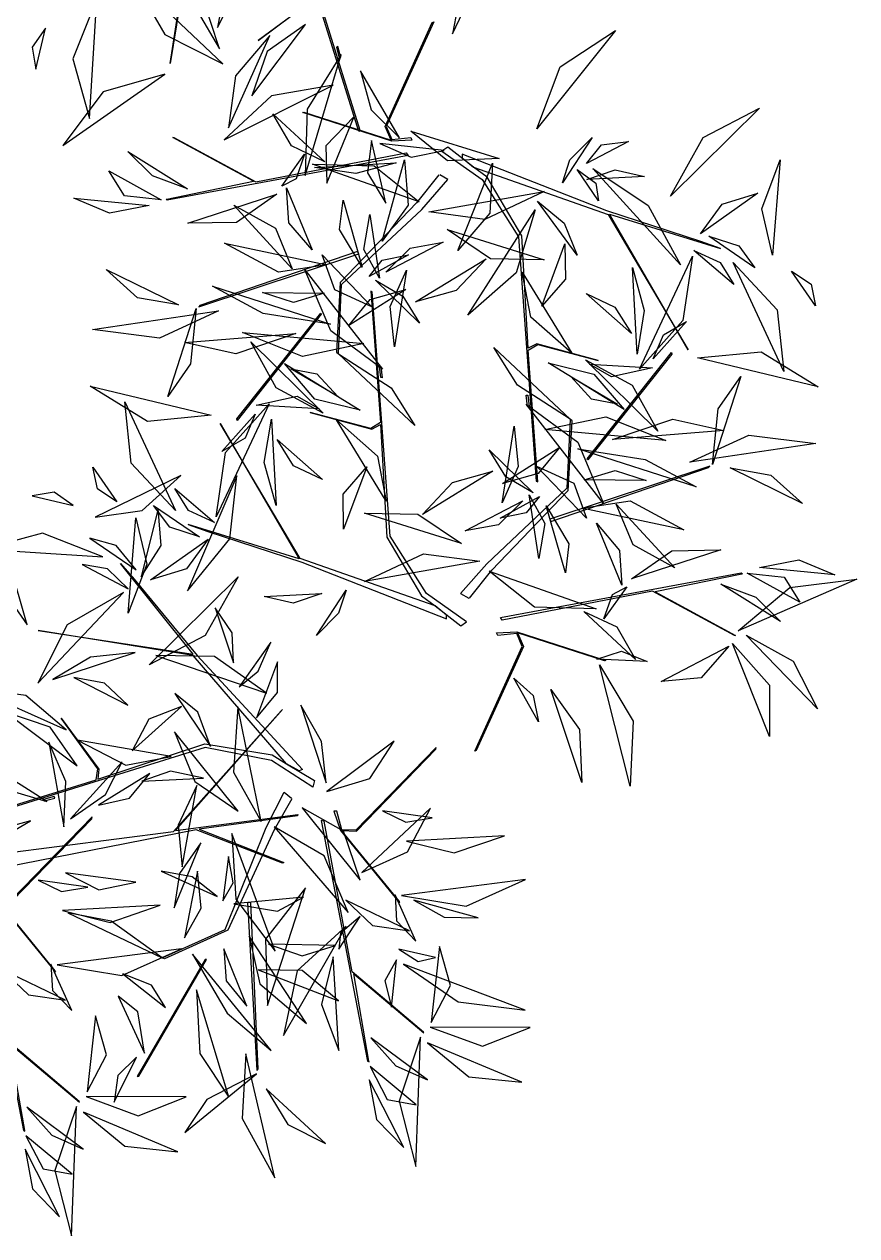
# Model space of a CAD drawing. Header units: centimetres. Extents: x 197412 to 267601, y -375791 to -305433.
# Drawn here: x 230798 to 232084, y -370138 to -368267 of the extents above; entities that cross this region are included whole.
import ezdxf

# ---------------------------------------------------------------- set-up
doc = ezdxf.new("R2010")
doc.units = ezdxf.units.CM
doc.layers.add('3-BAT C-Niveau 0', color=250, linetype='Continuous')

# ---------------------------------------------------------------- blocks, each defined once
blk = doc.blocks.new('Groupe-201-1')
at = {"linetype": 'Continuous', "flags": 128}
for points in [[(14882.43, -49589.8), (14878.26, -49596.17), (14876.26, -49606.46), (14887.48, -49642.56), (14887.31, -49642.76), (14881.27, -49623.31), (14879.56, -49623.03), (14871.75, -49628.72), (14879.65, -49622.87), (14881.16, -49623.02), (14875.72, -49606.5), (14877.39, -49596.1), (14878.78, -49593.88), (14862.08, -49608.32), (14858.19, -49632.26), (14861.88, -49608.32), (14847.86, -49619.52), (14850.28, -49617.41), (14862.08, -49607.68), (14879.69, -49591.4), (14879.89, -49591.91), (14878.78, -49593.88), (14881.37, -49589.58)], [(14895.53, -49644.13), (14892.41, -49644.28), (14878.67, -49639.83), (14878.84, -49639.8), (14892.31, -49644.12), (14891.37, -49642.01), (14898.66, -49625.95), (14898.9, -49625.82), (14891.57, -49642.02), (14892.42, -49644.03), (14895.36, -49643.69)], [(14900.16, -49645.8), (14906.36, -49650.2), (14911.99, -49659.04), (14914.74, -49696.75), (14914.98, -49696.87), (14913.49, -49676.56), (14914.98, -49675.68), (14924.33, -49678.12), (14914.83, -49675.56), (14913.49, -49676.25), (14912.5, -49658.89), (14907.14, -49649.82), (14905.05, -49648.26), (14925.87, -49655.59), (14938.24, -49676.46), (14926.05, -49655.53), (14943.19, -49660.82), (14940.17, -49659.74), (14925.63, -49655), (14903.29, -49646.29), (14903.29, -49646.83), (14905.05, -49648.26), (14901.06, -49645.2)], [(14862.77, -49669.63), (14862.61, -49669.82), (14887.31, -49661.64), (14887.14, -49661.29)], [(14903.98, -49718.5), (14897.78, -49714.09), (14892.16, -49705.25), (14889.4, -49667.55), (14889.17, -49667.42), (14890.65, -49687.73), (14889.16, -49688.62), (14879.81, -49686.18), (14889.31, -49688.74), (14890.66, -49688.04), (14891.64, -49705.41), (14897, -49714.47), (14899.1, -49716.04), (14878.27, -49708.7), (14865.9, -49687.84), (14878.09, -49708.77), (14860.95, -49703.48), (14863.97, -49704.56), (14878.51, -49709.29), (14900.86, -49718.01), (14900.85, -49717.47), (14899.1, -49716.04), (14903.08, -49719.1)], [(14881.44, -49670.83), (14881.51, -49671), (14868.52, -49687.41), (14868.46, -49687.15)], [(14922.7, -49693.47), (14922.63, -49693.3), (14935.62, -49676.89), (14935.68, -49677.15)], [(14941.37, -49694.67), (14941.54, -49694.47), (14916.84, -49702.65), (14917, -49703.01)], [(14908.61, -49720.17), (14911.73, -49720.02), (14925.48, -49724.46), (14925.3, -49724.5), (14911.83, -49720.17), (14912.77, -49722.29), (14905.48, -49738.34), (14905.25, -49738.48), (14912.57, -49722.28), (14911.72, -49720.27), (14908.78, -49720.61)]]:
    blk.add_lwpolyline(points, close=True, dxfattribs=at)
for points in [[(14857.64, -49653.2), (14871.04, -49650.46), (14858.6, -49643.72), (14858.75, -49643.72), (14871.41, -49650.55), (14894.66, -49646.09), (14894.94, -49646.46), (14857.73, -49653.4), (14857.53, -49653.22), (14857.6, -49653.2)], [(14899.71, -49649.46), (14896.25, -49653.77), (14884.46, -49666.08), (14883.88, -49676.83), (14884.16, -49677.09), (14884.66, -49666.42), (14897.04, -49654.79), (14901.08, -49650.19), (14899.82, -49649.47)], [(14904.44, -49714.83), (14907.89, -49710.53), (14919.69, -49698.22), (14920.27, -49687.46), (14919.98, -49687.21), (14919.48, -49697.87), (14907.1, -49709.51), (14903.06, -49714.11), (14904.33, -49714.82)], [(14946.5, -49711.1), (14933.1, -49713.84), (14945.54, -49720.57), (14945.39, -49720.57), (14932.73, -49713.75), (14909.49, -49718.21), (14909.2, -49717.84), (14946.41, -49710.9), (14946.61, -49711.08), (14946.54, -49711.09)]]:
    blk.add_lwpolyline(points, dxfattribs=at)
at = {"linetype": 'Continuous'}
for points in [[(14908.76, -49613.08, -197.23), (14903.09, -49620.95, -194.28), (14901.82, -49627.69, -188.42), (14901.82, -49627.69, -188.42), (14908.76, -49613.08, -197.23)], [(14861.6, -49617.27, -196.26), (14862.32, -49624.14, -195.05), (14865.8, -49629.99, -196.39), (14865.8, -49629.99, -196.39), (14861.6, -49617.27, -196.26)], [(14852.32, -49619.06, -228.97), (14857.32, -49627.78, -227.8), (14866.33, -49632.3, -227.09), (14866.33, -49632.3, -227.09), (14852.32, -49619.06, -228.97)], [(14869.73, -49618.39, -195.33), (14866.35, -49622, -195.1), (14865.47, -49626.72, -194.26), (14865.47, -49626.72, -194.26), (14869.73, -49618.39, -195.33)], [(14846.83, -49622.26, -228.35), (14843.15, -49631.56, -229.1), (14845.68, -49640.78, -232.12), (14845.68, -49640.78, -232.12), (14846.83, -49622.26, -228.35)], [(14838.9, -49626.82, -211.21), (14836.83, -49629.77, -209.03), (14837.41, -49633.16, -206.71), (14837.41, -49633.16, -206.71), (14838.9, -49626.82, -211.21)], [(14838.9, -49626.82, -211.21), (14836.83, -49629.77, -209.03), (14837.41, -49633.16, -206.71), (14837.41, -49633.16, -206.71), (14838.9, -49626.82, -211.21)], [(14879.08, -49626.24, -207.16), (14873.16, -49630.42, -205.48), (14870.81, -49637.24, -203.83), (14870.81, -49637.24, -203.83), (14879.08, -49626.24, -207.16)], [(14879.08, -49626.24, -207.16), (14873.16, -49630.42, -205.48), (14870.81, -49637.24, -203.83), (14870.81, -49637.24, -203.83), (14879.08, -49626.24, -207.16)], [(14914.82, -49642.37, -220.09), (14918.43, -49632.79, -220.53), (14926.98, -49627.17, -219.34), (14926.98, -49627.17, -219.34), (14914.82, -49642.37, -220.09)], [(14873.55, -49627.93, -201.48), (14868.26, -49634.19, -202.35), (14867.19, -49642.23, -201.76), (14867.19, -49642.23, -201.76), (14873.55, -49627.93, -201.48)], [(14884.59, -49630.9, -206.43), (14879.32, -49639.31, -204.4), (14879.05, -49649.56, -204.36), (14879.05, -49649.56, -204.36), (14884.59, -49630.9, -206.43)], [(14884.59, -49630.9, -206.43), (14879.32, -49639.31, -204.4), (14879.05, -49649.56, -204.36), (14879.05, -49649.56, -204.36), (14884.59, -49630.9, -206.43)], [(14884.08, -49629.66, -203.84), (14883.85, -49629.76, -203.87), (14884.3, -49631.44, -202.04), (14884.52, -49631.34, -202.02), (14884.08, -49629.66, -203.84)], [(14857.35, -49633.94, -215.07), (14847.83, -49636.67, -213.8), (14841.58, -49644.94, -214.42), (14841.58, -49644.94, -214.42), (14857.35, -49633.94, -215.07)], [(14887.58, -49633.41, -199.98), (14889.24, -49639.45, -200.36), (14893.62, -49643.76, -199.46), (14893.62, -49643.76, -199.46), (14887.58, -49633.41, -199.98)], [(14883.34, -49635.62, -194.97), (14873.84, -49637.24, -192.57), (14866.53, -49644.04, -191.31), (14866.53, -49644.04, -191.31), (14883.34, -49635.62, -194.97)], [(14882.06, -49647.43, -207.06), (14876.94, -49645.01, -208.24), (14874.05, -49640.02, -209.24), (14874.05, -49640.02, -209.24), (14882.06, -49647.43, -207.06)], [(14886.59, -49640.45, -194.21), (14882.22, -49644.98, -192.81), (14882.36, -49650.73, -190.06), (14882.36, -49650.73, -190.06), (14886.59, -49640.45, -194.21)], [(14886.59, -49640.45, -194.21), (14882.22, -49644.98, -192.81), (14882.36, -49650.73, -190.06), (14882.36, -49650.73, -190.06), (14886.59, -49640.45, -194.21)], [(14935.48, -49652.74, -223.66), (14940.55, -49643.7, -222.36), (14949.23, -49639.15, -219.58), (14949.23, -49639.15, -219.58), (14935.48, -49652.74, -223.66)], [(14889.3, -49644.15, -183.73), (14888.66, -49649.14, -181.29), (14891.48, -49653.83, -179.52), (14891.48, -49653.83, -179.52), (14889.3, -49644.15, -183.73)], [(14909.01, -49646.96, -210.57), (14901.01, -49647.32, -206.9), (14895.34, -49642.71, -202.54), (14895.34, -49642.71, -202.54), (14909.01, -49646.96, -210.57)], [(14918.79, -49650.71, -171.59), (14919.95, -49647.13, -169.03), (14923.38, -49643.68, -167.96), (14923.38, -49643.68, -167.96), (14918.79, -49650.71, -171.59)], [(14922.49, -49647.72, -213.12), (14924.83, -49644.82, -210.71), (14928.99, -49644.31, -208.62), (14928.99, -49644.31, -208.62), (14922.49, -49647.72, -213.12)], [(14922.49, -49647.72, -213.12), (14924.83, -49644.82, -210.71), (14928.99, -49644.31, -208.62), (14928.99, -49644.31, -208.62), (14922.49, -49647.72, -213.12)], [(14860.86, -49651.6, -186.97), (14855.45, -49649.6, -187.38), (14851.64, -49645.84, -185.5), (14851.64, -49645.84, -185.5), (14860.86, -49651.6, -186.97)], [(14878.94, -49646.29, -177.75), (14877.64, -49650.06, -175.38), (14875.42, -49651.2, -172.12), (14875.42, -49651.2, -172.12), (14878.94, -49646.29, -177.75)], [(14890.55, -49644.64, -183.47), (14895.39, -49646.72, -183.7), (14900.51, -49645.7, -184.07), (14900.51, -49645.7, -184.07), (14890.55, -49644.64, -183.47)], [(14890.55, -49644.64, -183.47), (14895.39, -49646.72, -183.7), (14900.51, -49645.7, -184.07), (14900.51, -49645.7, -184.07), (14890.55, -49644.64, -183.47)], [(14880.16, -49647.82, -178.9), (14889.68, -49648.06, -176.01), (14896.67, -49653.61, -172.29), (14896.67, -49653.61, -172.29), (14880.16, -49647.82, -178.9)], [(14880.16, -49647.82, -178.9), (14889.68, -49648.06, -176.01), (14896.67, -49653.61, -172.29), (14896.67, -49653.61, -172.29), (14880.16, -49647.82, -178.9)], [(14893.1, -49647.59, -200.44), (14886.87, -49649.28, -199.26), (14880.46, -49648.31, -200.49), (14880.46, -49648.31, -200.49), (14893.1, -49647.59, -200.44)], [(14894.38, -49647.16, -200.73), (14894.95, -49654.13, -197.34), (14890.92, -49659.69, -193.77), (14890.92, -49659.69, -193.77), (14894.38, -49647.16, -200.73)], [(14894.38, -49647.16, -200.73), (14894.95, -49654.13, -197.34), (14890.92, -49659.69, -193.77), (14890.92, -49659.69, -193.77), (14894.38, -49647.16, -200.73)], [(14907.96, -49647.64, -217.22), (14907.58, -49655.4, -219.34), (14902.62, -49661.14, -221.55), (14902.62, -49661.14, -221.55), (14907.96, -49647.64, -217.22)], [(14951.26, -49661.85, -212.86), (14949.6, -49654.69, -209.91), (14952.45, -49647.17, -208.14), (14952.45, -49647.17, -208.14), (14951.26, -49661.85, -212.86)], [(14951.26, -49661.85, -212.86), (14949.6, -49654.69, -209.91), (14952.45, -49647.17, -208.14), (14952.45, -49647.17, -208.14), (14951.26, -49661.85, -212.86)], [(14856.8, -49653.33, -174.58), (14851.1, -49652.72, -172.2), (14848.69, -49648.84, -168.43), (14848.69, -49648.84, -168.43), (14856.8, -49653.33, -174.58)], [(14921.08, -49648.64, -212.09), (14923.96, -49650.73, -209.87), (14924.36, -49653.46, -207.1), (14924.36, -49653.46, -207.1), (14921.08, -49648.64, -212.09)], [(14921.08, -49648.64, -212.09), (14923.96, -49650.73, -209.87), (14924.36, -49653.46, -207.1), (14924.36, -49653.46, -207.1), (14921.08, -49648.64, -212.09)], [(14922.55, -49650.18, -172.05), (14926.95, -49648.69, -171.7), (14931.48, -49649.72, -172.02), (14931.48, -49649.72, -172.02), (14922.55, -49650.18, -172.05)], [(14922.55, -49650.18, -172.05), (14926.95, -49648.69, -171.7), (14931.48, -49649.72, -172.02), (14931.48, -49649.72, -172.02), (14922.55, -49650.18, -172.05)], [(14923.49, -49648.47, -212.64), (14932.02, -49654.2, -211.07), (14937.02, -49663.34, -212.06), (14937.02, -49663.34, -212.06), (14923.49, -49648.47, -212.64)], [(14923.49, -49648.47, -212.64), (14932.02, -49654.2, -211.07), (14937.02, -49663.34, -212.06), (14937.02, -49663.34, -212.06), (14923.49, -49648.47, -212.64)], [(14880.1, -49661.03, -229.03), (14876.53, -49656.85, -227.48), (14876.16, -49651.47, -225.66), (14876.16, -49651.47, -225.66), (14880.1, -49661.03, -229.03)], [(14854.92, -49654.2, -174.84), (14848.8, -49655.38, -175.45), (14843.26, -49653.07, -176.76), (14843.26, -49653.07, -176.76), (14854.92, -49654.2, -174.84)], [(14874.66, -49652.44, -200.41), (14868.43, -49656.8, -200.32), (14860.89, -49656.93, -200.54), (14860.89, -49656.93, -200.54), (14874.66, -49652.44, -200.41)], [(14887.85, -49663.74, -198.87), (14884.36, -49657.88, -195.41), (14884.89, -49653.37, -190.33), (14884.89, -49653.37, -190.33), (14887.85, -49663.74, -198.87)], [(14915.94, -49652.03, -176.08), (14906.8, -49656.34, -174.79), (14898.14, -49655.16, -170.69), (14898.14, -49655.16, -170.69), (14915.94, -49652.03, -176.08)], [(14914.91, -49653.54, -204.62), (14919.07, -49656.95, -205.07), (14921.08, -49661.86, -204.23), (14921.08, -49661.86, -204.23), (14914.91, -49653.54, -204.62)], [(14940.11, -49658.59, -232.48), (14943.46, -49653.98, -232.45), (14949, -49652.3, -231.83), (14949, -49652.3, -231.83), (14940.11, -49658.59, -232.48)], [(14868, -49654.15, -189.87), (14874.44, -49657.7, -186.93), (14877.03, -49663.96, -183.27), (14877.03, -49663.96, -183.27), (14868, -49654.15, -189.87)], [(14890.51, -49665.4, -183.73), (14888.08, -49660.99, -181.29), (14889, -49655.6, -179.52), (14889, -49655.6, -179.52), (14890.51, -49665.4, -183.73)], [(14914.56, -49654.85, -204.31), (14911.62, -49664.59, -204.16), (14904.16, -49671.13, -202.67), (14904.16, -49671.13, -202.67), (14914.56, -49654.85, -204.31)], [(14915.94, -49662.59, -205.3), (14907.68, -49662.45, -204.92), (14900.95, -49657.88, -203.9), (14900.95, -49657.88, -203.9), (14915.94, -49662.59, -205.3)], [(14941.43, -49658.94, -232.75), (14946.03, -49660.43, -233.5), (14948.54, -49663.8, -235.42), (14948.54, -49663.8, -235.42), (14941.43, -49658.94, -232.75)], [(14882.38, -49663.37, -233.25), (14874.9, -49664.51, -238.65), (14866.57, -49660.03, -241.93), (14866.57, -49660.03, -241.93), (14882.38, -49663.37, -233.25)], [(14891.49, -49664.49, -183.47), (14895.24, -49660.78, -183.7), (14900.37, -49659.86, -184.07), (14900.37, -49659.86, -184.07), (14891.49, -49664.49, -183.47)], [(14891.49, -49664.49, -183.47), (14895.24, -49660.78, -183.7), (14900.37, -49659.86, -184.07), (14900.37, -49659.86, -184.07), (14891.49, -49664.49, -183.47)], [(14919.17, -49660.13, -184.69), (14919.24, -49665.55, -183.17), (14915.6, -49669.73, -181.63), (14915.6, -49669.73, -181.63), (14919.17, -49660.13, -184.69)], [(14939.11, -49661.15, -229.3), (14943.16, -49662.99, -228.25), (14945.25, -49666.41, -226.49), (14945.25, -49666.41, -226.49), (14939.11, -49661.15, -229.3)], [(14889.34, -49669.84, -194.21), (14883.62, -49667.22, -192.81), (14881.64, -49661.81, -190.06), (14881.64, -49661.81, -190.06), (14889.34, -49669.84, -194.21)], [(14889.34, -49669.84, -194.21), (14883.62, -49667.22, -192.81), (14881.64, -49661.81, -190.06), (14881.64, -49661.81, -190.06), (14889.34, -49669.84, -194.21)], [(14888.91, -49665.16, -202.35), (14890.95, -49662.66, -200.21), (14894.98, -49661.84, -199.09), (14894.98, -49661.84, -199.09), (14888.91, -49665.16, -202.35)], [(14906.98, -49662.41, -185.42), (14902.35, -49667.31, -185.31), (14896.09, -49669.08, -184.01), (14896.09, -49669.08, -184.01), (14906.98, -49662.41, -185.42)], [(14938.87, -49662.02, -228.97), (14937.41, -49671.97, -227.8), (14930.68, -49679.47, -227.09), (14930.68, -49679.47, -227.09), (14938.87, -49662.02, -228.97)], [(14945.16, -49662.99, -228.35), (14951.98, -49670.31, -229.1), (14953, -49679.81, -232.12), (14953, -49679.81, -232.12), (14945.16, -49662.99, -228.35)], [(14859.45, -49669.56, -215.73), (14853.13, -49668.45, -216.78), (14848.26, -49664.1, -215.22), (14848.26, -49664.1, -215.22), (14859.45, -49669.56, -215.73)], [(14859.45, -49669.56, -215.73), (14853.13, -49668.45, -216.78), (14848.26, -49664.1, -215.22), (14848.26, -49664.1, -215.22), (14859.45, -49669.56, -215.73)], [(14890.97, -49679.45, -206.43), (14882.99, -49673.56, -204.4), (14878.99, -49664.11, -204.36), (14878.99, -49664.11, -204.36), (14890.97, -49679.45, -206.43)], [(14890.97, -49679.45, -206.43), (14882.99, -49673.56, -204.4), (14878.99, -49664.11, -204.36), (14878.99, -49664.11, -204.36), (14890.97, -49679.45, -206.43)], [(14892.83, -49676.02, -199.98), (14892.17, -49669.8, -200.36), (14894.68, -49664.18, -199.46), (14894.68, -49664.18, -199.46), (14892.83, -49676.02, -199.98)], [(14920.25, -49676.99, -188.89), (14913.91, -49671.42, -185.79), (14912.58, -49664.47, -181.22), (14912.58, -49664.47, -181.22), (14920.25, -49676.99, -188.89)], [(14929.59, -49663.75, -196.26), (14931.43, -49670.4, -195.05), (14930.33, -49677.13, -196.39), (14930.33, -49677.13, -196.39), (14929.59, -49663.75, -196.26)], [(14954.21, -49664.34, -211.21), (14957.21, -49666.33, -209.03), (14957.91, -49669.69, -206.71), (14957.91, -49669.69, -206.71), (14954.21, -49664.34, -211.21)], [(14954.21, -49664.34, -211.21), (14957.21, -49666.33, -209.03), (14957.91, -49669.69, -206.71), (14957.91, -49669.69, -206.71), (14954.21, -49664.34, -211.21)], [(14882.97, -49672.52, -210.1), (14872.56, -49670.87, -209.96), (14864.69, -49666.66, -205.95), (14864.69, -49666.66, -205.95), (14882.97, -49672.52, -210.1)], [(14889.89, -49665.75, -202.12), (14894.12, -49668.2, -201.54), (14896.68, -49672.35, -202.14), (14896.68, -49672.35, -202.14), (14889.89, -49665.75, -202.12)], [(14881.99, -49667.74, -207.72), (14877.23, -49669.2, -206.62), (14872.43, -49667.65, -205.86), (14872.43, -49667.65, -205.86), (14881.99, -49667.74, -207.72)], [(14885.77, -49672.75, -199.77), (14889.08, -49668.7, -197.57), (14894.61, -49667.15, -196.35), (14894.61, -49667.15, -196.35), (14885.77, -49672.75, -199.77)], [(14922.43, -49667.77, -195.33), (14926.9, -49669.89, -195.1), (14929.44, -49673.96, -194.26), (14929.44, -49673.96, -194.26), (14922.43, -49667.77, -195.33)], [(14865.64, -49670.47, -223.19), (14856.54, -49674.66, -225.59), (14846.17, -49673.34, -225.79), (14846.17, -49673.34, -225.79), (14865.64, -49670.47, -223.19)], [(14865.64, -49670.47, -223.19), (14856.54, -49674.66, -225.59), (14846.17, -49673.34, -225.79), (14846.17, -49673.34, -225.79), (14865.64, -49670.47, -223.19)], [(14862.17, -49670.08, -214.21), (14861.29, -49678.67, -211.43), (14857.8, -49683.68, -206.15), (14857.8, -49683.68, -206.15), (14862.17, -49670.08, -214.21)], [(14932.82, -49677.88, -211.6), (14934.38, -49674.16, -211.07), (14937.98, -49672.12, -211.1), (14937.98, -49672.12, -211.1), (14932.82, -49677.88, -211.6)], [(14877.61, -49673.98, -221.24), (14868.3, -49677.1, -218.96), (14860.4, -49675.37, -214.31), (14860.4, -49675.37, -214.31), (14877.61, -49673.98, -221.24)], [(14888.08, -49675.52, -194.97), (14878.64, -49677.49, -192.57), (14869.36, -49673.83, -191.31), (14869.36, -49673.83, -191.31), (14888.08, -49675.52, -194.97)], [(14881.79, -49686.26, -201.48), (14874.57, -49682.37, -202.35), (14870.63, -49675.27, -201.76), (14870.63, -49675.27, -201.76), (14881.79, -49686.26, -201.48)], [(14919.98, -49687.21, -197.23), (14911.82, -49681.95, -194.28), (14908.18, -49676.14, -188.42), (14908.18, -49676.14, -188.42), (14919.98, -49687.21, -197.23)], [(14884.16, -49677.09, -197.23), (14892.32, -49682.35, -194.28), (14895.97, -49688.16, -188.42), (14895.97, -49688.16, -188.42), (14884.16, -49677.09, -197.23)], [(14922.36, -49678.04, -201.48), (14929.57, -49681.93, -202.35), (14933.51, -49689.02, -201.76), (14933.51, -49689.02, -201.76), (14922.36, -49678.04, -201.48)], [(14939.64, -49677.71, -215.07), (14949.5, -49676.77, -213.8), (14958.33, -49682.18, -214.42), (14958.33, -49682.18, -214.42), (14939.64, -49677.71, -215.07)], [(14887.55, -49685.8, -207.16), (14880.51, -49684.08, -205.48), (14875.83, -49678.59, -203.83), (14875.83, -49678.59, -203.83), (14887.55, -49685.8, -207.16)], [(14887.55, -49685.8, -207.16), (14880.51, -49684.08, -205.48), (14875.83, -49678.59, -203.83), (14875.83, -49678.59, -203.83), (14887.55, -49685.8, -207.16)], [(14876.84, -49679.44, -218.46), (14880.84, -49680.18, -216.39), (14884.08, -49683.68, -215.43), (14884.08, -49683.68, -215.43), (14876.84, -49679.44, -218.46)], [(14890.95, -49680.8, -203.84), (14890.7, -49680.78, -203.87), (14890.51, -49679.05, -202.04), (14890.74, -49679.07, -202.02), (14890.95, -49680.8, -203.84)], [(14916.59, -49678.49, -207.16), (14923.64, -49680.22, -205.48), (14928.31, -49685.7, -203.83), (14928.31, -49685.7, -203.83), (14916.59, -49678.49, -207.16)], [(14916.59, -49678.49, -207.16), (14923.64, -49680.22, -205.48), (14928.31, -49685.7, -203.83), (14928.31, -49685.7, -203.83), (14916.59, -49678.49, -207.16)], [(14932.68, -49679.27, -202.5), (14926.35, -49680.66, -200.11), (14922.98, -49678.7, -195.35), (14922.98, -49678.7, -195.35), (14932.68, -49679.27, -202.5)], [(14927.3, -49684.86, -218.46), (14923.3, -49684.12, -216.39), (14920.06, -49680.62, -215.43), (14920.06, -49680.62, -215.43), (14927.3, -49684.86, -218.46)], [(14941.97, -49694.21, -214.21), (14942.85, -49685.62, -211.43), (14946.34, -49680.61, -206.15), (14946.34, -49680.61, -206.15), (14941.97, -49694.21, -214.21)], [(14864.5, -49686.59, -215.07), (14854.65, -49687.53, -213.8), (14845.81, -49682.11, -214.42), (14845.81, -49682.11, -214.42), (14864.5, -49686.59, -215.07)], [(14871.46, -49685.03, -202.5), (14877.79, -49683.64, -200.11), (14881.17, -49685.59, -195.35), (14881.17, -49685.59, -195.35), (14871.46, -49685.03, -202.5)], [(14913.19, -49683.5, -203.84), (14913.44, -49683.51, -203.87), (14913.63, -49685.24, -202.04), (14913.4, -49685.23, -202.02), (14913.19, -49683.5, -203.84)], [(14858.98, -49701.31, -228.35), (14852.16, -49693.99, -229.1), (14851.14, -49684.49, -232.12), (14851.14, -49684.49, -232.12), (14858.98, -49701.31, -228.35)], [(14865.27, -49702.27, -228.97), (14866.73, -49692.33, -227.8), (14873.46, -49684.83, -227.09), (14873.46, -49684.83, -227.09), (14865.27, -49702.27, -228.97)], [(14913.17, -49684.85, -206.43), (14921.15, -49690.74, -204.4), (14925.15, -49700.19, -204.36), (14925.15, -49700.19, -204.36), (14913.17, -49684.85, -206.43)], [(14913.17, -49684.85, -206.43), (14921.15, -49690.74, -204.4), (14925.15, -49700.19, -204.36), (14925.15, -49700.19, -204.36), (14913.17, -49684.85, -206.43)], [(14871.32, -49686.42, -211.6), (14869.77, -49690.13, -211.07), (14866.16, -49692.17, -211.1), (14866.16, -49692.17, -211.1), (14871.32, -49686.42, -211.6)], [(14874.55, -49700.54, -196.26), (14872.71, -49693.89, -195.05), (14873.81, -49687.17, -196.39), (14873.81, -49687.17, -196.39), (14874.55, -49700.54, -196.26)], [(14883.89, -49687.31, -188.89), (14890.23, -49692.88, -185.79), (14891.56, -49699.83, -181.22), (14891.56, -49699.83, -181.22), (14883.89, -49687.31, -188.89)], [(14916.06, -49688.77, -194.97), (14925.5, -49686.81, -192.57), (14934.78, -49690.47, -191.31), (14934.78, -49690.47, -191.31), (14916.06, -49688.77, -194.97)], [(14926.53, -49690.32, -221.24), (14935.84, -49687.2, -218.96), (14943.75, -49688.93, -214.31), (14943.75, -49688.93, -214.31), (14926.53, -49690.32, -221.24)], [(14911.31, -49688.27, -199.98), (14911.97, -49694.5, -200.36), (14909.46, -49700.11, -199.46), (14909.46, -49700.11, -199.46), (14911.31, -49688.27, -199.98)], [(14881.71, -49696.53, -195.33), (14877.25, -49694.41, -195.1), (14874.7, -49690.33, -194.26), (14874.7, -49690.33, -194.26), (14881.71, -49696.53, -195.33)], [(14938.5, -49693.83, -223.19), (14947.6, -49689.64, -225.59), (14957.97, -49690.96, -225.79), (14957.97, -49690.96, -225.79), (14938.5, -49693.83, -223.19)], [(14938.5, -49693.83, -223.19), (14947.6, -49689.64, -225.59), (14957.97, -49690.96, -225.79), (14957.97, -49690.96, -225.79), (14938.5, -49693.83, -223.19)], [(14914.25, -49698.55, -202.12), (14910.02, -49696.1, -201.54), (14907.46, -49691.95, -202.14), (14907.46, -49691.95, -202.14), (14914.25, -49698.55, -202.12)], [(14918.37, -49691.54, -199.77), (14915.06, -49695.59, -197.57), (14909.53, -49697.14, -196.35), (14909.53, -49697.14, -196.35), (14918.37, -49691.54, -199.77)], [(14921.18, -49691.78, -210.1), (14931.58, -49693.42, -209.96), (14939.45, -49697.64, -205.95), (14939.45, -49697.64, -205.95), (14921.18, -49691.78, -210.1)], [(14849.93, -49699.96, -211.21), (14846.93, -49697.96, -209.03), (14846.23, -49694.6, -206.71), (14846.23, -49694.6, -206.71), (14849.93, -49699.96, -211.21)], [(14849.93, -49699.96, -211.21), (14846.93, -49697.96, -209.03), (14846.23, -49694.6, -206.71), (14846.23, -49694.6, -206.71), (14849.93, -49699.96, -211.21)], [(14884.97, -49704.17, -184.69), (14884.9, -49698.75, -183.17), (14888.54, -49694.57, -181.63), (14888.54, -49694.57, -181.63), (14884.97, -49704.17, -184.69)], [(14914.8, -49694.46, -194.21), (14920.53, -49697.08, -192.81), (14922.5, -49702.49, -190.06), (14922.5, -49702.49, -190.06), (14914.8, -49694.46, -194.21)], [(14914.8, -49694.46, -194.21), (14920.53, -49697.08, -192.81), (14922.5, -49702.49, -190.06), (14922.5, -49702.49, -190.06), (14914.8, -49694.46, -194.21)], [(14944.69, -49694.73, -215.73), (14951.01, -49695.85, -216.78), (14955.88, -49700.2, -215.22), (14955.88, -49700.2, -215.22), (14944.69, -49694.73, -215.73)], [(14944.69, -49694.73, -215.73), (14951.01, -49695.85, -216.78), (14955.88, -49700.2, -215.22), (14955.88, -49700.2, -215.22), (14944.69, -49694.73, -215.73)], [(14897.17, -49701.89, -185.42), (14901.8, -49696.99, -185.31), (14908.05, -49695.22, -184.01), (14908.05, -49695.22, -184.01), (14897.17, -49701.89, -185.42)], [(14922.15, -49696.56, -207.72), (14926.92, -49695.1, -206.62), (14931.72, -49696.64, -205.86), (14931.72, -49696.64, -205.86), (14922.15, -49696.56, -207.72)], [(14865.03, -49703.14, -229.3), (14860.99, -49701.3, -228.25), (14858.9, -49697.89, -226.49), (14858.9, -49697.89, -226.49), (14865.03, -49703.14, -229.3)], [(14862.71, -49705.35, -232.75), (14858.11, -49703.87, -233.5), (14855.6, -49700.5, -235.42), (14855.6, -49700.5, -235.42), (14862.71, -49705.35, -232.75)], [(14912.65, -49699.81, -183.47), (14908.91, -49703.51, -183.7), (14903.77, -49704.44, -184.07), (14903.77, -49704.44, -184.07), (14912.65, -49699.81, -183.47)], [(14912.65, -49699.81, -183.47), (14908.91, -49703.51, -183.7), (14903.77, -49704.44, -184.07), (14903.77, -49704.44, -184.07), (14912.65, -49699.81, -183.47)], [(14915.23, -49699.13, -202.35), (14913.19, -49701.64, -200.21), (14909.16, -49702.46, -199.09), (14909.16, -49702.46, -199.09), (14915.23, -49699.13, -202.35)], [(14913.63, -49698.9, -183.73), (14916.06, -49703.31, -181.29), (14915.14, -49708.7, -179.52), (14915.14, -49708.7, -179.52), (14913.63, -49698.9, -183.73)], [(14916.29, -49700.56, -198.87), (14919.78, -49706.42, -195.41), (14919.25, -49710.93, -190.33), (14919.25, -49710.93, -190.33), (14916.29, -49700.56, -198.87)], [(14921.77, -49700.93, -233.25), (14929.24, -49699.79, -238.65), (14937.57, -49704.27, -241.93), (14937.57, -49704.27, -241.93), (14921.77, -49700.93, -233.25)], [(14936.14, -49710.14, -189.87), (14929.7, -49706.6, -186.93), (14927.11, -49700.34, -183.27), (14927.11, -49700.34, -183.27), (14936.14, -49710.14, -189.87)], [(14852.88, -49702.45, -212.86), (14854.55, -49709.6, -209.91), (14851.69, -49717.13, -208.14), (14851.69, -49717.13, -208.14), (14852.88, -49702.45, -212.86)], [(14852.88, -49702.45, -212.86), (14854.55, -49709.6, -209.91), (14851.69, -49717.13, -208.14), (14851.69, -49717.13, -208.14), (14852.88, -49702.45, -212.86)], [(14888.2, -49701.71, -205.3), (14896.46, -49701.84, -204.92), (14903.19, -49706.41, -203.9), (14903.19, -49706.41, -203.9), (14888.2, -49701.71, -205.3)], [(14924.04, -49703.26, -229.03), (14927.61, -49707.45, -227.48), (14927.98, -49712.82, -225.66), (14927.98, -49712.82, -225.66), (14924.04, -49703.26, -229.03)], [(14864.03, -49705.71, -232.48), (14860.68, -49710.32, -232.45), (14855.14, -49711.99, -231.83), (14855.14, -49711.99, -231.83), (14864.03, -49705.71, -232.48)], [(14888.2, -49712.27, -176.08), (14897.34, -49707.96, -174.79), (14906, -49709.14, -170.69), (14906, -49709.14, -170.69), (14888.2, -49712.27, -176.08)], [(14929.48, -49711.86, -200.41), (14935.71, -49707.5, -200.32), (14943.25, -49707.36, -200.54), (14943.25, -49707.36, -200.54), (14929.48, -49711.86, -200.41)], [(14949.22, -49710.1, -174.84), (14955.34, -49708.92, -175.45), (14960.88, -49711.23, -176.76), (14960.88, -49711.23, -176.76), (14949.22, -49710.1, -174.84)], [(14868.66, -49711.56, -223.66), (14863.59, -49720.59, -222.36), (14854.91, -49725.15, -219.58), (14854.91, -49725.15, -219.58), (14868.66, -49711.56, -223.66)], [(14923.98, -49716.48, -178.9), (14914.46, -49716.23, -176.01), (14907.47, -49710.68, -172.29), (14907.47, -49710.68, -172.29), (14923.98, -49716.48, -178.9)], [(14923.98, -49716.48, -178.9), (14914.46, -49716.23, -176.01), (14907.47, -49710.68, -172.29), (14907.47, -49710.68, -172.29), (14923.98, -49716.48, -178.9)], [(14947.34, -49710.97, -174.58), (14953.04, -49711.57, -172.2), (14955.45, -49715.46, -168.43), (14955.45, -49715.46, -168.43), (14947.34, -49710.97, -174.58)], [(14885.36, -49713.59, -171.59), (14884.19, -49717.17, -169.03), (14880.76, -49720.62, -167.96), (14880.76, -49720.62, -167.96), (14885.36, -49713.59, -171.59)], [(14925.2, -49718.01, -177.75), (14926.5, -49714.24, -175.38), (14928.72, -49713.09, -172.12), (14928.72, -49713.09, -172.12), (14925.2, -49718.01, -177.75)], [(14943.28, -49712.69, -186.97), (14948.69, -49714.7, -187.38), (14952.5, -49718.45, -185.5), (14952.5, -49718.45, -185.5), (14943.28, -49712.69, -186.97)], [(14945.96, -49719.87, -186.41), (14953.94, -49713.19, -187.61), (14964.28, -49711.89, -186.97), (14964.28, -49711.89, -186.97), (14945.96, -49719.87, -186.41)], [(14881.59, -49714.11, -172.05), (14877.19, -49715.61, -171.7), (14872.67, -49714.58, -172.02), (14872.67, -49714.58, -172.02), (14881.59, -49714.11, -172.05)], [(14881.59, -49714.11, -172.05), (14877.19, -49715.61, -171.7), (14872.67, -49714.58, -172.02), (14872.67, -49714.58, -172.02), (14881.59, -49714.11, -172.05)], [(14922.08, -49716.87, -207.06), (14927.2, -49719.28, -208.24), (14930.09, -49724.28, -209.24), (14930.09, -49724.28, -209.24), (14922.08, -49716.87, -207.06)], [(14947.2, -49720.56, -186.4), (14954.42, -49724.58, -186.75), (14958.2, -49731.91, -187), (14958.2, -49731.91, -187), (14947.2, -49720.56, -186.4)], [(14924.08, -49724.25, -179.83), (14927.93, -49723, -178.67), (14931.9, -49724.63, -177.99), (14931.9, -49724.63, -177.99), (14924.08, -49724.25, -179.83)], [(14944.48, -49722.24, -181.99), (14940.23, -49727.13, -181.12), (14934.02, -49727.72, -179.03), (14934.02, -49727.72, -179.03), (14944.48, -49722.24, -181.99)], [(14945.07, -49721.84, -182.25), (14950.79, -49728.26, -178.08), (14950.78, -49736.2, -173.29), (14950.78, -49736.2, -173.29), (14945.07, -49721.84, -182.25)], [(14924.52, -49725.14, -179.52), (14929.72, -49733.82, -178.73), (14929.25, -49743.87, -177.91), (14929.25, -49743.87, -177.91), (14924.52, -49725.14, -179.52)], [(14911.28, -49727.18, -197.01), (14914.24, -49729.88, -196.39), (14915.08, -49733.93, -196.61), (14915.08, -49733.93, -196.61), (14911.28, -49727.18, -197.01)], [(14917.01, -49728.93, -247.3), (14921.4, -49735.11, -244.69), (14921.77, -49743.3, -243.35), (14921.77, -49743.3, -243.35), (14917.01, -49728.93, -247.3)], [(14917.01, -49728.93, -247.3), (14921.4, -49735.11, -244.69), (14921.77, -49743.3, -243.35), (14921.77, -49743.3, -243.35), (14917.01, -49728.93, -247.3)]]:
    blk.add_polyline3d(points, dxfattribs=at)
blk = doc.blocks.new('Groupe-203-1')
at = {"linetype": 'Continuous', "flags": 128}
for points in [[(14880.22, -49744.04), (14873.85, -49739.88), (14863.57, -49737.87), (14827.47, -49749.1), (14827.26, -49748.92), (14846.71, -49742.88), (14846.99, -49741.17), (14841.3, -49733.36), (14847.16, -49741.26), (14847, -49742.77), (14863.52, -49737.34), (14873.92, -49739.01), (14876.14, -49740.39), (14861.7, -49723.69), (14837.76, -49719.8), (14861.7, -49723.5), (14850.51, -49709.47), (14852.61, -49711.89), (14862.34, -49723.7), (14878.62, -49741.31), (14878.11, -49741.5), (14876.14, -49740.39), (14880.45, -49742.98)], [(14875.53, -49732.04), (14858.99, -49750.73), (14877.88, -49748.21), (14877.86, -49748.45), (14862.64, -49750.52), (14875.71, -49755.64), (14875.55, -49755.73), (14862.21, -49750.58), (14832.54, -49756.41), (14831.27, -49754.8), (14832.24, -49754.24), (14858.7, -49750.84), (14875.34, -49732.21)], [(14883.47, -49747.74), (14884.47, -49750.69), (14893.63, -49761.86), (14893.6, -49761.68), (14884.65, -49750.73), (14886.96, -49750.83), (14899.24, -49738.17), (14899.28, -49737.91), (14886.88, -49750.65), (14884.7, -49750.59), (14883.94, -49747.73)], [(14830.29, -49758.45), (14831.29, -49761.4), (14840.45, -49772.57), (14840.42, -49772.39), (14831.47, -49761.44), (14833.78, -49761.54), (14846.06, -49748.88), (14846.1, -49748.62), (14833.7, -49761.36), (14831.52, -49761.3), (14830.76, -49758.44)], [(14871.71, -49787.55), (14871.59, -49787.77), (14870.17, -49761.79), (14870.56, -49761.82)], [(14863.77, -49770.61), (14863.58, -49770.61), (14853.06, -49788.7), (14853.32, -49788.66)]]:
    blk.add_lwpolyline(points, close=True, dxfattribs=at)
for points in [[(14876.98, -49745.8), (14874.24, -49750.59), (14867.09, -49766.07), (14857.29, -49770.54), (14856.95, -49770.37), (14866.69, -49766), (14872.99, -49750.22), (14875.8, -49744.78), (14876.93, -49745.7)], [(14888.88, -49786.32), (14886.53, -49772.84), (14897.35, -49781.96), (14897.3, -49781.82), (14886.31, -49772.53), (14881.96, -49749.27), (14881.52, -49749.14), (14888.66, -49786.31), (14888.9, -49786.43), (14888.89, -49786.35)], [(14835.7, -49797.03), (14833.35, -49783.55), (14844.17, -49792.67), (14844.12, -49792.53), (14833.14, -49783.24), (14828.79, -49759.98), (14828.34, -49759.85), (14835.49, -49797.02), (14835.73, -49797.14), (14835.71, -49797.07)]]:
    blk.add_lwpolyline(points, dxfattribs=at)
at = {"linetype": 'Continuous'}
for points in [[(14846.59, -49702.34, -212.86), (14853.86, -49701.28, -209.91), (14859.82, -49695.87, -208.14), (14859.82, -49695.87, -208.14), (14846.59, -49702.34, -212.86)], [(14846.59, -49702.34, -212.86), (14853.86, -49701.28, -209.91), (14859.82, -49695.87, -208.14), (14859.82, -49695.87, -208.14), (14846.59, -49702.34, -212.86)], [(14860.85, -49713.7, -223.66), (14867.4, -49705.68, -222.36), (14868.47, -49695.93, -219.58), (14868.47, -49695.93, -219.58), (14860.85, -49713.7, -223.66)], [(14843.2, -49700.51, -211.21), (14840.25, -49698.45, -209.03), (14836.86, -49699.02, -206.71), (14836.86, -49699.02, -206.71), (14843.2, -49700.51, -211.21)], [(14843.2, -49700.51, -211.21), (14840.25, -49698.45, -209.03), (14836.86, -49699.02, -206.71), (14836.86, -49699.02, -206.71), (14843.2, -49700.51, -211.21)], [(14853.71, -49711.53, -232.48), (14856.78, -49706.72, -232.45), (14856.31, -49700.96, -231.83), (14856.31, -49700.96, -231.83), (14853.71, -49711.53, -232.48)], [(14836.09, -49718.96, -215.07), (14833.36, -49709.44, -213.8), (14825.09, -49703.2, -214.42), (14825.09, -49703.2, -214.42), (14836.09, -49718.96, -215.07)], [(14847.76, -49708.44, -228.35), (14838.46, -49704.77, -229.1), (14829.25, -49707.29, -232.12), (14829.25, -49707.29, -232.12), (14847.76, -49708.44, -228.35)], [(14852.9, -49710.43, -232.75), (14849.83, -49706.69, -233.5), (14845.78, -49705.59, -235.42), (14845.78, -49705.59, -235.42), (14852.9, -49710.43, -232.75)], [(14851.69, -49713.39, -229.3), (14848.49, -49710.31, -228.25), (14844.55, -49709.61, -226.49), (14844.55, -49709.61, -226.49), (14851.69, -49713.39, -229.3)], [(14850.96, -49713.94, -228.97), (14842.25, -49718.94, -227.8), (14837.72, -49727.94, -227.09), (14837.72, -49727.94, -227.09), (14850.96, -49713.94, -228.97)], [(14867.95, -49724.8, -172.05), (14867.74, -49720.16, -171.7), (14865.12, -49716.32, -172.02), (14865.12, -49716.32, -172.02), (14867.95, -49724.8, -172.05)], [(14867.95, -49724.8, -172.05), (14867.74, -49720.16, -171.7), (14865.12, -49716.32, -172.02), (14865.12, -49716.32, -172.02), (14867.95, -49724.8, -172.05)], [(14868.84, -49728.5, -171.59), (14871.75, -49726.1, -169.03), (14873.7, -49721.65, -167.96), (14873.7, -49721.65, -167.96), (14868.84, -49728.5, -171.59)], [(14852.75, -49723.21, -196.26), (14845.88, -49723.93, -195.05), (14840.03, -49727.41, -196.39), (14840.03, -49727.41, -196.39), (14852.75, -49723.21, -196.26)], [(14873.07, -49729.48, -207.25), (14865.02, -49723.86, -205.29), (14855.95, -49723.69, -201.98), (14855.95, -49723.69, -201.98), (14873.07, -49729.48, -207.25)], [(14871.49, -49733.33, -215.21), (14874.76, -49729.38, -213.09), (14874.76, -49724.65, -210.46), (14874.76, -49724.65, -210.46), (14871.49, -49733.33, -215.21)], [(14851.63, -49731.34, -195.33), (14848.02, -49727.96, -195.1), (14843.3, -49727.08, -194.26), (14843.3, -49727.08, -194.26), (14851.63, -49731.34, -195.33)], [(14842.1, -49735.17, -201.48), (14835.84, -49729.87, -202.35), (14827.79, -49728.8, -201.76), (14827.79, -49728.8, -201.76), (14842.1, -49735.17, -201.48)], [(14864.4, -49737.76, -210.84), (14862.44, -49732.43, -209.98), (14858.9, -49729.54, -207.2), (14858.9, -49729.54, -207.2), (14864.4, -49737.76, -210.84)], [(14843.78, -49740.7, -207.16), (14839.6, -49734.77, -205.48), (14832.79, -49732.43, -203.83), (14832.79, -49732.43, -203.83), (14843.78, -49740.7, -207.16)], [(14843.78, -49740.7, -207.16), (14839.6, -49734.77, -205.48), (14832.79, -49732.43, -203.83), (14832.79, -49732.43, -203.83), (14843.78, -49740.7, -207.16)], [(14859.93, -49731.58, -184.69), (14854.86, -49733.5, -183.17), (14852.3, -49738.42, -181.63), (14852.3, -49738.42, -181.63), (14859.93, -49731.58, -184.69)], [(14868.65, -49731.62, -176.08), (14867.98, -49741.71, -174.79), (14872.25, -49749.34, -170.69), (14872.25, -49749.34, -170.69), (14868.65, -49731.62, -176.08)], [(14882.29, -49743.35, -200.44), (14881.58, -49736.94, -199.26), (14878.34, -49731.33, -200.49), (14878.34, -49731.33, -200.49), (14882.29, -49743.35, -200.44)], [(14858.82, -49735.49, -205.3), (14861.97, -49743.13, -204.92), (14868.68, -49747.72, -203.9), (14868.68, -49747.72, -203.9), (14858.82, -49735.49, -205.3)], [(14841.76, -49750.15, -183.78), (14842.05, -49743.12, -183.14), (14839.4, -49737.06, -184.94), (14839.4, -49737.06, -184.94), (14841.76, -49750.15, -183.78)], [(14843.84, -49736.74, -188.89), (14851.34, -49740.61, -185.79), (14858.3, -49739.3, -181.22), (14858.3, -49739.3, -181.22), (14843.84, -49736.74, -188.89)], [(14882.36, -49744.7, -200.73), (14889.05, -49742.69, -197.34), (14892.76, -49736.9, -193.77), (14892.76, -49736.9, -193.77), (14882.36, -49744.7, -200.73)], [(14882.36, -49744.7, -200.73), (14889.05, -49742.69, -197.34), (14892.76, -49736.9, -193.77), (14892.76, -49736.9, -193.77), (14882.36, -49744.7, -200.73)], [(14839.12, -49746.21, -206.43), (14830.72, -49740.93, -204.4), (14820.46, -49740.67, -204.36), (14820.46, -49740.67, -204.36), (14839.12, -49746.21, -206.43)], [(14839.12, -49746.21, -206.43), (14830.72, -49740.93, -204.4), (14820.46, -49740.67, -204.36), (14820.46, -49740.67, -204.36), (14839.12, -49746.21, -206.43)], [(14842.77, -49748.88, -176.88), (14848.19, -49745.15, -176.9), (14850.75, -49740.11, -174.04), (14850.75, -49740.11, -174.04), (14842.77, -49748.88, -176.88)], [(14863.33, -49742.65, -223.21), (14858.23, -49741.55, -222.61), (14853.8, -49743.09, -220.88), (14853.8, -49743.09, -220.88), (14863.33, -49742.65, -223.21)], [(14863.33, -49742.65, -223.21), (14858.23, -49741.55, -222.61), (14853.8, -49743.09, -220.88), (14853.8, -49743.09, -220.88), (14863.33, -49742.65, -223.21)], [(14847.08, -49746.8, -161.32), (14851.9, -49745.72, -161.24), (14855.01, -49741.9, -160.95), (14855.01, -49741.9, -160.95), (14847.08, -49746.8, -161.32)], [(14840.36, -49745.69, -203.84), (14840.26, -49745.47, -203.87), (14838.58, -49745.92, -202.04), (14838.68, -49746.13, -202.02), (14840.36, -49745.69, -203.84)], [(14862.27, -49743.77, -185.42), (14859.4, -49749.87, -185.31), (14860.04, -49756.33, -184.01), (14860.04, -49756.33, -184.01), (14862.27, -49743.77, -185.42)], [(14887.52, -49758.39, -210.57), (14884.93, -49750.82, -206.9), (14878.56, -49747.23, -202.54), (14878.56, -49747.23, -202.54), (14887.52, -49758.39, -210.57)], [(14887.77, -49757.17, -217.22), (14894.85, -49753.98, -219.34), (14898.38, -49747.27, -221.55), (14898.38, -49747.27, -221.55), (14887.77, -49757.17, -217.22)], [(14836.61, -49749.19, -199.98), (14830.57, -49750.86, -200.36), (14826.27, -49755.24, -199.46), (14826.27, -49755.24, -199.46), (14836.61, -49749.19, -199.98)], [(14890.97, -49747.65, -197.01), (14894.57, -49749.42, -196.39), (14898.64, -49748.73, -196.61), (14898.64, -49748.73, -196.61), (14890.97, -49747.65, -197.01)], [(14885.66, -49763.39, -178.9), (14881.95, -49754.62, -176.01), (14874.22, -49750.14, -172.29), (14874.22, -49750.14, -172.29), (14885.66, -49763.39, -178.9)], [(14885.66, -49763.39, -178.9), (14881.95, -49754.62, -176.01), (14874.22, -49750.14, -172.29), (14874.22, -49750.14, -172.29), (14885.66, -49763.39, -178.9)], [(14862.92, -49752.6, -228.81), (14859.6, -49757.34, -229.15), (14858.79, -49762.66, -227.32), (14858.79, -49762.66, -227.32), (14862.92, -49752.6, -228.81)], [(14867.69, -49751.19, -225.36), (14868.32, -49761.31, -224.7), (14874.4, -49769.35, -224), (14874.4, -49769.35, -224), (14867.69, -49751.19, -225.36)], [(14894.69, -49752.35, -247.3), (14902.05, -49754.18, -244.69), (14909.82, -49751.53, -243.35), (14909.82, -49751.53, -243.35), (14894.69, -49752.35, -247.3)], [(14894.69, -49752.35, -247.3), (14902.05, -49754.18, -244.69), (14909.82, -49751.53, -243.35), (14909.82, -49751.53, -243.35), (14894.69, -49752.35, -247.3)], [(14866.31, -49761.59, -202.35), (14867.9, -49758.77, -200.21), (14867.18, -49754.72, -199.09), (14867.18, -49754.72, -199.09), (14866.31, -49761.59, -202.35)], [(14837.79, -49758.37, -197.01), (14841.39, -49760.13, -196.39), (14845.46, -49759.44, -196.61), (14845.46, -49759.44, -196.61), (14837.79, -49758.37, -197.01)], [(14842.01, -49757.24, -186.16), (14847.14, -49759.88, -185.75), (14852.88, -49758.67, -185.13), (14852.88, -49758.67, -185.13), (14842.01, -49757.24, -186.16)], [(14865.41, -49760.89, -202.12), (14861.58, -49757.85, -201.54), (14856.78, -49756.98, -202.14), (14856.78, -49756.98, -202.14), (14865.41, -49760.89, -202.12)], [(14860.4, -49767.29, -199.77), (14862.95, -49762.72, -197.57), (14862.37, -49757.01, -196.35), (14862.37, -49757.01, -196.35), (14860.4, -49767.29, -199.77)], [(14893.91, -49760.72, -179.52), (14903.89, -49762.39, -178.73), (14913.08, -49758.27, -177.91), (14913.08, -49758.27, -177.91), (14893.91, -49760.72, -179.52)], [(14879.07, -49759.54, -220.85), (14872.92, -49767.46, -221.31), (14873.2, -49777.72, -222.56), (14873.2, -49777.72, -222.56), (14879.07, -49759.54, -220.85)], [(14841.52, -49763.06, -247.3), (14848.88, -49764.89, -244.69), (14856.64, -49762.24, -243.35), (14856.64, -49762.24, -243.35), (14841.52, -49763.06, -247.3)], [(14841.52, -49763.06, -247.3), (14848.88, -49764.89, -244.69), (14856.64, -49762.24, -243.35), (14856.64, -49762.24, -243.35), (14841.52, -49763.06, -247.3)], [(14868.02, -49762.05, -198.87), (14874.75, -49763.15, -195.41), (14878.76, -49761.01, -190.33), (14878.76, -49761.01, -190.33), (14868.02, -49762.05, -198.87)], [(14885.32, -49761.47, -207.06), (14889.44, -49765.36, -208.24), (14895.15, -49766.22, -209.24), (14895.15, -49766.22, -209.24), (14885.32, -49761.47, -207.06)], [(14892.92, -49760.64, -179.83), (14893.17, -49764.68, -178.67), (14896.14, -49767.77, -177.99), (14896.14, -49767.77, -177.99), (14892.92, -49760.64, -179.83)], [(14895.8, -49761.48, -204.62), (14900.49, -49764.1, -205.07), (14905.79, -49764.18, -204.23), (14905.79, -49764.18, -204.23), (14895.8, -49761.48, -204.62)], [(14856.95, -49770.37, -197.23), (14849.07, -49764.7, -194.28), (14842.33, -49763.43, -188.42), (14842.33, -49763.43, -188.42), (14856.95, -49770.37, -197.23)], [(14887.53, -49763.97, -177.75), (14884.49, -49766.55, -175.38), (14884.23, -49769.04, -172.12), (14884.23, -49769.04, -172.12), (14887.53, -49763.97, -177.75)], [(14885.37, -49765.48, -220.09), (14877.77, -49772.35, -220.53), (14875.67, -49782.36, -219.34), (14875.67, -49782.36, -219.34), (14885.37, -49765.48, -220.09)], [(14870.37, -49767.01, -233.25), (14872.04, -49774.39, -238.65), (14879.26, -49780.51, -241.93), (14879.26, -49780.51, -241.93), (14870.37, -49767.01, -233.25)], [(14840.73, -49771.43, -179.52), (14850.72, -49773.1, -178.73), (14859.9, -49768.98, -177.91), (14859.9, -49768.98, -177.91), (14840.73, -49771.43, -179.52)], [(14861.64, -49769.81, -210.1), (14866.98, -49778.89, -209.96), (14873.78, -49784.68, -205.95), (14873.78, -49784.68, -205.95), (14861.64, -49769.81, -210.1)], [(14866.45, -49768.97, -207.72), (14866.83, -49773.94, -206.62), (14870.02, -49777.84, -205.86), (14870.02, -49777.84, -205.86), (14866.45, -49768.97, -207.72)], [(14873.38, -49768.28, -229.03), (14878.57, -49770.07, -227.48), (14883.72, -49768.45, -225.66), (14883.72, -49768.45, -225.66), (14873.38, -49768.28, -229.03)], [(14893.5, -49769.01, -212.09), (14896.49, -49770.94, -209.87), (14899.18, -49770.3, -207.1), (14899.18, -49770.3, -207.1), (14893.5, -49769.01, -212.09)], [(14893.5, -49769.01, -212.09), (14896.49, -49770.94, -209.87), (14899.18, -49770.3, -207.1), (14899.18, -49770.3, -207.1), (14893.5, -49769.01, -212.09)], [(14898.51, -49780.36, -181.99), (14901.51, -49774.62, -181.12), (14899.78, -49768.62, -179.03), (14899.78, -49768.62, -179.03), (14898.51, -49780.36, -181.99)], [(14839.74, -49771.35, -179.83), (14839.99, -49775.39, -178.67), (14842.96, -49778.49, -177.99), (14842.96, -49778.49, -177.99), (14839.74, -49771.35, -179.83)], [(14883.36, -49770.2, -200.41), (14881.58, -49777.59, -200.32), (14884.22, -49784.66, -200.54), (14884.22, -49784.66, -200.54), (14883.36, -49770.2, -200.41)], [(14893.16, -49770.67, -213.12), (14891.32, -49773.9, -210.71), (14892.36, -49777.96, -208.62), (14892.36, -49777.96, -208.62), (14893.16, -49770.67, -213.12)], [(14893.16, -49770.67, -213.12), (14891.32, -49773.9, -210.71), (14892.36, -49777.96, -208.62), (14892.36, -49777.96, -208.62), (14893.16, -49770.67, -213.12)], [(14894.22, -49771.32, -212.64), (14902.67, -49777.17, -211.07), (14913.01, -49778.47, -212.06), (14913.01, -49778.47, -212.06), (14894.22, -49771.32, -212.64)], [(14894.22, -49771.32, -212.64), (14902.67, -49777.17, -211.07), (14913.01, -49778.47, -212.06), (14913.01, -49778.47, -212.06), (14894.22, -49771.32, -212.64)], [(14832.15, -49772.19, -207.06), (14836.26, -49776.07, -208.24), (14841.97, -49776.93, -209.24), (14841.97, -49776.93, -209.24), (14832.15, -49772.19, -207.06)], [(14857.44, -49778.04, -218.46), (14855.29, -49774.58, -216.39), (14850.85, -49772.85, -215.43), (14850.85, -49772.85, -215.43), (14857.44, -49778.04, -218.46)], [(14884.2, -49777.02, -189.87), (14878.55, -49772.32, -186.93), (14871.78, -49772.21, -183.27), (14871.78, -49772.21, -183.27), (14884.2, -49777.02, -189.87)], [(14862.24, -49775.33, -221.24), (14862.74, -49785.14, -218.96), (14867.24, -49791.86, -214.31), (14867.24, -49791.86, -214.31), (14862.24, -49775.33, -221.24)], [(14854.2, -49785.09, -202.5), (14853.18, -49778.69, -200.11), (14850.13, -49776.27, -195.35), (14850.13, -49776.27, -195.35), (14854.2, -49785.09, -202.5)], [(14845.34, -49791.07, -181.99), (14848.33, -49785.33, -181.12), (14846.61, -49779.34, -179.03), (14846.61, -49779.34, -179.03), (14845.34, -49791.07, -181.99)], [(14898.35, -49781.06, -182.25), (14906.42, -49784.03, -178.08), (14913.81, -49781.12, -173.29), (14913.81, -49781.12, -173.29), (14898.35, -49781.06, -182.25)], [(14889.19, -49782.74, -186.97), (14893.03, -49787.04, -187.38), (14897.92, -49789.21, -185.5), (14897.92, -49789.21, -185.5), (14889.19, -49782.74, -186.97)], [(14896.85, -49782.6, -186.41), (14893.55, -49792.48, -187.61), (14896.11, -49802.58, -186.97), (14896.11, -49802.58, -186.97), (14896.85, -49782.6, -186.41)], [(14897.94, -49783.51, -186.4), (14904.33, -49788.76, -186.75), (14912.53, -49789.59, -187), (14912.53, -49789.59, -187), (14897.94, -49783.51, -186.4)], [(14852.96, -49785.73, -211.6), (14850.07, -49788.54, -211.07), (14849.49, -49792.64, -211.1), (14849.49, -49792.64, -211.1), (14852.96, -49785.73, -211.6)], [(14869.88, -49785.18, -223.19), (14869.31, -49795.19, -225.59), (14874.33, -49804.36, -225.79), (14874.33, -49804.36, -225.79), (14869.88, -49785.18, -223.19)], [(14869.88, -49785.18, -223.19), (14869.31, -49795.19, -225.59), (14874.33, -49804.36, -225.79), (14874.33, -49804.36, -225.79), (14869.88, -49785.18, -223.19)], [(14871.51, -49788.27, -214.21), (14863.83, -49792.23, -211.43), (14860.45, -49797.32, -206.15), (14860.45, -49797.32, -206.15), (14871.51, -49788.27, -214.21)], [(14889.07, -49787.15, -174.58), (14891.71, -49792.23, -172.2), (14896.21, -49793.05, -168.43), (14896.21, -49793.05, -168.43), (14889.07, -49787.15, -174.58)], [(14888.94, -49789.22, -174.84), (14890.08, -49795.34, -175.45), (14894.26, -49799.65, -176.76), (14894.26, -49799.65, -176.76), (14888.94, -49789.22, -174.84)], [(14845.17, -49791.77, -182.25), (14853.25, -49794.74, -178.08), (14860.63, -49791.83, -173.29), (14860.63, -49791.83, -173.29), (14845.17, -49791.77, -182.25)], [(14872.99, -49790.62, -215.73), (14876.34, -49796.09, -216.78), (14882.17, -49799.03, -215.22), (14882.17, -49799.03, -215.22), (14872.99, -49790.62, -215.73)], [(14872.99, -49790.62, -215.73), (14876.34, -49796.09, -216.78), (14882.17, -49799.03, -215.22), (14882.17, -49799.03, -215.22), (14872.99, -49790.62, -215.73)], [(14836.01, -49793.45, -186.97), (14839.86, -49797.75, -187.38), (14844.74, -49799.92, -185.5), (14844.74, -49799.92, -185.5), (14836.01, -49793.45, -186.97)], [(14843.67, -49793.32, -186.41), (14840.37, -49803.19, -187.61), (14842.94, -49813.29, -186.97), (14842.94, -49813.29, -186.97), (14843.67, -49793.32, -186.41)], [(14844.77, -49794.22, -186.4), (14851.15, -49799.47, -186.75), (14859.35, -49800.31, -187), (14859.35, -49800.31, -187), (14844.77, -49794.22, -186.4)], [(14835.89, -49797.86, -174.58), (14838.54, -49802.94, -172.2), (14843.03, -49803.76, -168.43), (14843.03, -49803.76, -168.43), (14835.89, -49797.86, -174.58)], [(14835.76, -49799.93, -174.84), (14836.91, -49806.05, -175.45), (14841.08, -49810.37, -176.76), (14841.08, -49810.37, -176.76), (14835.76, -49799.93, -174.84)]]:
    blk.add_polyline3d(points, dxfattribs=at)
blk = doc.blocks.new('Groupe-205-1')
for name in ['Groupe-201-1', 'Groupe-203-1']:
    blk.add_blockref(name, (0, 0))
blk = doc.blocks.new('Groupe-206-1')
blk.add_blockref('Groupe-205-1', (0, 0))

msp = doc.modelspace()

# ---------------------------------------------------------------- block references
at = {"layer": '3-BAT C-Niveau 0', "xscale": 10, "yscale": 10, "zscale": 10}
msp.add_blockref('Groupe-206-1', (82441.7, 127994.6), dxfattribs=at)

doc.saveas('drawing.dxf')
